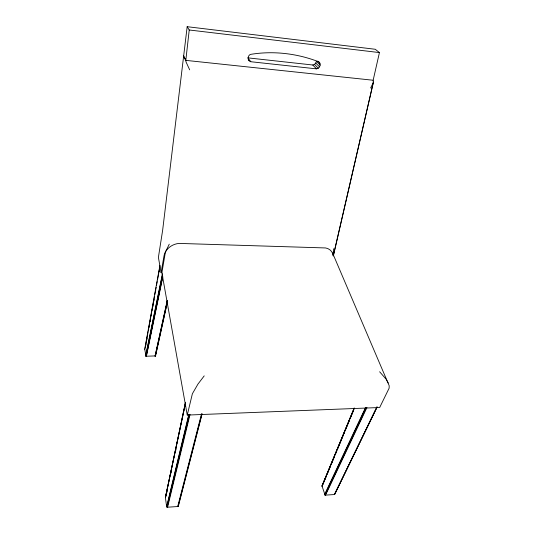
<?xml version="1.0" encoding="UTF-8"?>
<svg xmlns="http://www.w3.org/2000/svg" width="534" height="534" viewBox="0 0 534 534"><rect width="100%" height="100%" fill="white"/><g stroke="black" fill="none" stroke-linecap="round" stroke-linejoin="round"><path stroke-width="0.8" d="M333.143 255.806C333.082 251.841 329.378 248.403 325.526 247.95L179.017 243.411C171.721 244.051 164.686 249.418 163.798 257.014L161.108 272.7L161.889 272.72L187.26 415.078L379.674 407.515L389.132 388.171L389.199 385.735L332.562 253.029M333.209 255.259L333.53 248.771M189.677 69.834L185.979 61.837L185.812 60.369L189.23 29.991L187.167 26.7L375.255 49.268L379.44 52.579L373.146 80.247L373.313 82.61L370.629 87.956M187.167 26.7L183.616 56.35L185.812 60.369L373.146 80.247M185.498 402.336L165.4 497.668L166.648 506.639L167.142 507.233L177.715 506.526L178.409 505.738M161.889 272.72L165.393 252.141L169.251 244.185M167.322 302.538L155.568 355.904L146.042 356.238L144.714 349.189L159.94 265.385M145.141 347.928L148.118 331.547M148.419 329.912L154.526 296.33M154.82 294.695L156.162 287.319M156.462 285.683L157.203 281.585M157.503 279.95L159.886 266.846M145.749 345.418L146.049 343.783M146.343 342.147L147.09 338.049M147.391 336.413L147.684 334.771M148.432 330.679L148.732 329.037M149.026 327.402L149.326 325.767M150.074 321.668L150.368 320.033M151.115 315.934L151.409 314.299M152.157 310.207L152.457 308.565M152.751 306.93L153.498 302.831M153.799 301.196L154.092 299.561M155.434 292.185L155.734 290.549M159.165 271.713L159.459 270.077M145.635 355.798L162.456 273.768M145.762 356.051L162.276 275.651M146.042 356.238L162.423 276.659M146.216 356.285L162.616 276.719M146.396 356.298L162.817 276.739M165.4 497.668L185.438 402.696M185.605 402.87L165.453 497.301M166.074 496.126L166.414 494.504M166.755 492.882L167.442 489.631M170.88 473.404L171.734 469.346M175.686 450.676L176.026 449.054M185.298 405.226L185.638 403.604M155.014 356.171L167.262 300.362M155.187 356.151L167.449 300.348M155.347 356.098L167.442 301.103M144.714 349.189L144.994 348.749M333.256 255.899L373.44 81.976L333.41 255.686M187.26 415.078L192.373 393.758L197.96 384.086L204.215 375.869M166.648 506.639L188.796 414.464M166.808 506.993L188.989 414.831M167.142 507.233L189.57 414.284M167.563 507.3L190.044 414.364M177.715 506.526L201.512 413.917M178.102 506.399L201.952 413.797M178.356 506.112L202.072 413.943M319.559 66.857L320.166 65.075L319.939 63.279L318.931 61.871C297.238 53.413 273.074 50.556 250.132 54.455L248.791 55.763L248.136 57.518L248.31 59.341L249.271 60.856L250.806 61.73L316.549 68.859L318.257 68.219L319.559 66.857L315.768 63.052L316.388 61.317L320.166 65.075M334.871 493.81L334.377 494.531L325.106 495.151L321.995 485.967L354.196 407.936M322.002 486.307L354.216 408.27M321.995 485.967L354.175 408.51M326.648 475.574L322.329 485.633M327.282 474.032L328.236 471.716M328.877 470.174L330.152 467.09M331.107 464.774L333.016 460.148M333.657 458.606L334.611 456.296M335.245 454.748L336.841 450.896M337.481 449.354L343.215 435.47M343.849 433.928L344.804 431.619M345.445 430.077L347.988 423.903M348.629 422.361L349.583 420.051M350.224 418.509L351.178 416.193M351.813 414.651L353.087 411.567M324.565 494.597L365.55 407.542M324.765 494.925L365.79 407.883M325.106 495.151L366.531 407.369M325.486 495.212L366.965 407.449M334.377 494.531L376.824 407.062M335.239 493.062L376.971 407.095M334.705 494.417L377.184 406.955M250.806 61.73L247.816 57.859L312.77 65.001L314.466 64.38L315.768 63.052M189.23 29.991L379.44 52.579M317.797 61.156L319.939 63.279M379.634 371.764L386.009 379.06L388.245 383.005M314.466 64.38L318.257 68.219M312.77 65.001L316.549 68.859M248.283 59.568L249.271 60.856M185.812 60.369L183.669 55.87L162.65 230.214L158.398 257.375L161.108 272.7"/></g></svg>
